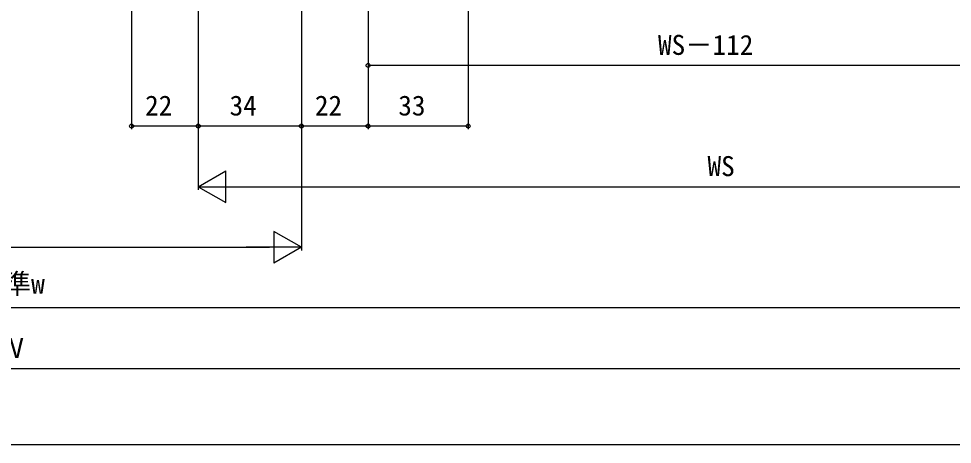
# Model space of a CAD drawing. Units: millimetres, scale not verified. Extents: x -525 to 525, y -783 to 778.
# Drawn here: x 0.8 to 308.7, y -782.7 to -642.3 of the extents above; entities that cross this region are included whole.
import ezdxf
from ezdxf.enums import TextEntityAlignment as Align

# ---------------------------------------------------------------- set-up
doc = ezdxf.new("R2010")
doc.units = ezdxf.units.MM
doc.header["$LTSCALE"] = 4
doc.layers.add('0-7_YKK_D', color=6, linetype='Continuous')
doc.layers.add('0-8_YKK_ZWAK', color=7, linetype='Continuous')
doc.styles.add('ＭＳ ゴシック', font='')
doc.styles.get('ＭＳ ゴシック').set_extended_font_data('MS Gothic')

msp = doc.modelspace()

# ---------------------------------------------------------------- linework, layer by layer
at = {"layer": '0-7_YKK_D'}
for p, q in [((149.053, -450.388), (149.053, -678.7)), ((38.053, -481.388), (38.053, -678.7)), ((60.05, -481.888), (60.05, -678.7)), ((60.05, -481.888), (60.05, -698.7)), ((60.05, -481.888), (60.05, -678.7)), ((94.05, -481.888), (94.05, -718.7)), ((94.05, -481.888), (94.05, -678.7)), ((94.05, -481.888), (94.05, -678.7)), ((116.053, -481.288), (116.053, -678.7)), ((116.053, -481.288), (116.053, -678.7)), ((116.053, -481.288), (116.053, -658.7)), ((357, -657.7), (116.053, -657.7)), ((60.05, -677.7), (38.053, -677.7)), ((94.05, -677.7), (60.05, -677.7)), ((116.053, -677.7), (94.05, -677.7)), ((149.053, -677.7), (116.053, -677.7)), ((60.05, -697.7), (69.143, -692.45)), ((69.143, -702.95), (69.143, -692.45)), ((60.05, -697.7), (69.143, -702.95)), ((60.05, -697.7), (78.237, -697.7)), ((70.55, -697.7), (402.5, -697.7)), ((94.05, -717.7), (84.957, -712.45)), ((84.957, -712.45), (84.957, -722.95)), ((-83.55, -717.7), (83.55, -717.7)), ((94.05, -717.7), (75.863, -717.7)), ((94.05, -717.7), (84.957, -722.95)), ((382.5, -737.7), (-382.5, -737.7)), ((-402.5, -757.7), (402.5, -757.7))]:
    msp.add_line(p, q, dxfattribs=at)
for centre in [(116.053, -657.7), (38.053, -677.7), (60.05, -677.7), (60.05, -677.7), (94.05, -677.7), (94.05, -677.7), (116.053, -677.7), (116.053, -677.7), (149.053, -677.7)]:
    msp.add_circle(centre, 0.637, dxfattribs=at)
at = {"layer": '0-8_YKK_ZWAK'}
msp.add_lwpolyline([(-525, -782.7), (525, -782.7), (525, 747.3)], dxfattribs=at)

# ---------------------------------------------------------------- texts
at = {"layer": '0-7_YKK_D', "style": 'ＭＳ ゴシック'}
for s, p in [('WS－112', (211.649, -656.2)), ('22', (42.506, -676.2)), ('34', (70.377, -676.2)), ('22', (98.506, -676.2)), ('33', (126.008, -676.2)), ('WS', (227.985, -696.2)), ('内法基準w', (-31.065, -734.973)), ('Ｗ', (-6.392, -756.2))]:
    msp.add_text(s, height=6.598, dxfattribs=at).set_placement(p, align=Align.BOTTOM_LEFT)

doc.saveas('drawing.dxf')
